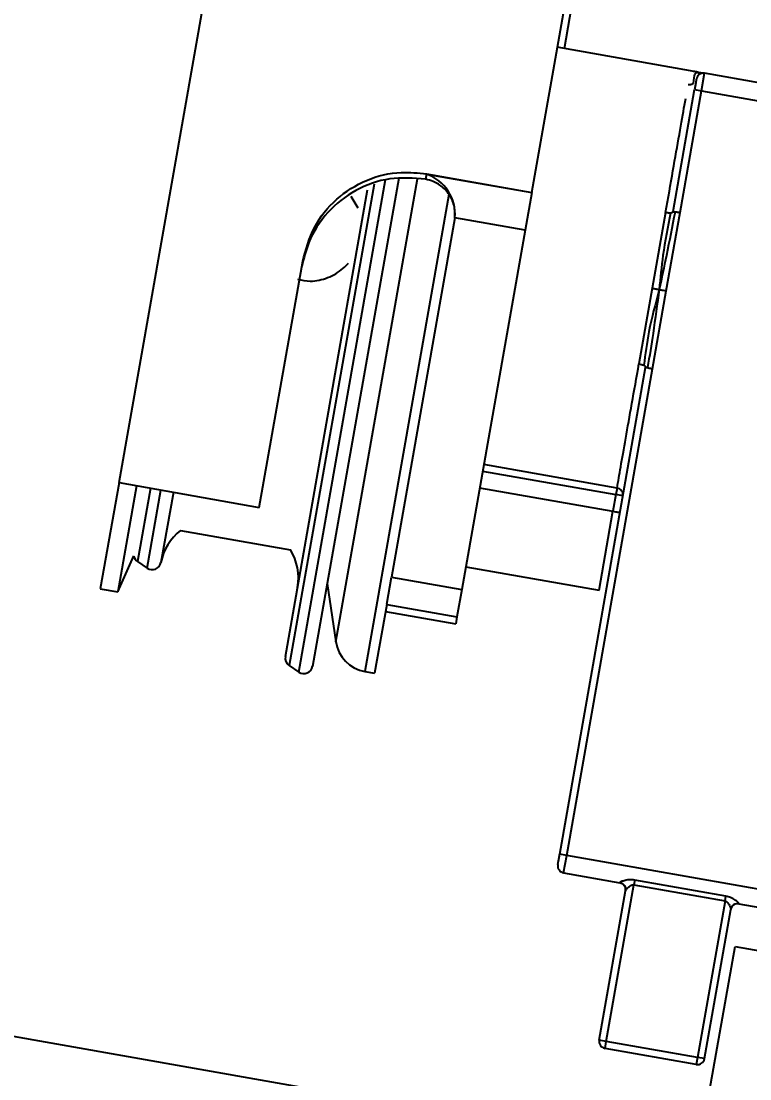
# Model space of a CAD drawing. Header units: millimetres. Extents: x -294 to 2792, y 5 to 1659.
# Drawn here: x 2302.26 to 2322.72, y 919.92 to 949.62 of the extents above; entities that cross this region are included whole.
import ezdxf

# ---------------------------------------------------------------- set-up
doc = ezdxf.new("R2010")
doc.units = ezdxf.units.MM
doc.layers.get('0').update_dxf_attribs({"lineweight": 18})
doc.layers.add('尺寸线层', color=3, linetype='Continuous', lineweight=18)
doc.styles.get("Standard").update_dxf_attribs({"font": 'txt.shx'})
doc.dimstyles.new('ISO-25', dxfattribs={"dimtxt": 2.5, "dimasz": 2.5, "dimexe": 1.25, "dimexo": 0.625, "dimtad": 1, "dimtxsty": 'Standard', "dimcen": 2.5, "dimdle": 5, "dimadec": 0, "dimazin": 0, "dimtfac": 1, "dimtmove": 0, "dimatfit": 3, "dimfxl": 1, "dimarcsym": 0})

# ---------------------------------------------------------------- blocks, each defined once
blk = doc.blocks.new('*X11')
for points in [[(2253.221, 1111.43), (2254.388, 1111.224), (2254.422, 1114.829)], [(2188.224, 742.813), (2189.391, 742.607), (2188.19, 739.208)]]:
    blk.add_hatch(color=0).paths.add_polyline_path(points, flags=0)
at = {"color": 0, "lineweight": -2}
for p, q in [((2368.147, 1094.776), (2253.437, 1115.003)), ((2253.804, 1111.327), (2221.935, 930.584)), ((2188.807, 742.71), (2220.677, 923.453)), ((2301.915, 719.156), (2187.205, 739.382))]:
    blk.add_line(p, q, dxfattribs=at)
at = {"color": 0, "insert": (2221.306, 927.019), "char_height": 3.5, "width": 23.5, "attachment_point": 5}
blk.add_mtext('381,42', dxfattribs=at)
blk = doc.blocks.new('*X18')
at = {"layer": '尺寸线层', "linetype": 'Continuous'}
for points in [[(2198.362, 1037.895), (2197.161, 1034.496), (2198.328, 1034.29)], [(2180.476, 936.46), (2180.51, 940.065), (2181.677, 939.859)]]:
    blk.add_hatch(color=0, dxfattribs=at).paths.add_polyline_path(points, flags=0)
at = {"layer": '尺寸线层', "color": 0, "linetype": 'Continuous'}
for p, q in [((2314.227, 1017.465), (2197.377, 1038.069)), ((2180.476, 936.46), (2198.362, 1037.895)), ((2294.875, 916.288), (2179.491, 936.633))]:
    blk.add_line(p, q, dxfattribs=at)
at = {"layer": '尺寸线层', "color": 0, "insert": (2185.948, 987.789), "char_height": 3.5, "width": 23.5, "attachment_point": 5, "rotation": 80}
blk.add_mtext('103,00', dxfattribs=at)

msp = doc.modelspace()

# ---------------------------------------------------------------- linework, layer by layer
at = {"color": 7, "linetype": 'Continuous', "lineweight": 25}
for p, q in [((2305.006, 936.663), (2308.735, 957.812)), ((2316.597, 944.812), (2318.583, 956.076)), ((2317.512, 948.852), (2318.827, 956.31)), ((2321.057, 948.227), (2317.315, 948.887)), ((2321.253, 948.192), (2321.151, 948.208)), ((2321.253, 948.192), (2321.261, 948.18)), ((2321.365, 947.665), (2321.451, 948.157)), ((2323.027, 947.88), (2321.451, 948.157)), ((2320.565, 944.28), (2321.168, 947.7)), ((2320.761, 944.245), (2321.365, 947.665)), ((2321.168, 947.7), (2321.365, 947.665)), ((2321.365, 947.665), (2341.159, 944.175)), ((2310.055, 931.342), (2312.494, 945.176)), ((2312.86, 945.217), (2310.442, 931.504)), ((2311.095, 932.197), (2313.386, 945.191)), ((2313.641, 945.327), (2313.616, 945.182)), ((2313.642, 945.333), (2313.641, 945.327)), ((2313.641, 945.327), (2316.596, 944.806)), ((2313.642, 945.333), (2316.597, 944.812)), ((2309.678, 931.778), (2311.989, 944.882)), ((2312.167, 945.048), (2309.783, 931.528)), ((2316.596, 944.806), (2316.41, 943.755)), ((2316.597, 944.812), (2316.596, 944.806)), ((2311.726, 944.372), (2311.528, 944.699)), ((2314.271, 944.751), (2311.91, 931.359)), ((2320.355, 944.246), (2319.981, 942.121)), ((2320.375, 942.052), (2320.761, 944.245)), ((2314.441, 944.102), (2312.661, 934.008)), ((2314.441, 944.102), (2314.438, 944.103)), ((2316.41, 943.755), (2314.441, 944.102)), ((2316.41, 943.755), (2314.63, 933.661)), ((2308.945, 935.968), (2310.164, 942.883)), ((2319.981, 942.121), (2319.606, 939.996)), ((2319.988, 939.858), (2320.375, 942.052)), ((2317.382, 926.231), (2319.791, 939.893)), ((2317.579, 926.196), (2319.988, 939.858)), ((2318.992, 936.51), (2315.249, 937.17)), ((2315.217, 936.989), (2318.96, 936.33)), ((2305.006, 936.663), (2304.48, 933.684)), ((2305.498, 936.576), (2304.973, 933.598)), ((2305.006, 936.663), (2308.945, 935.968)), ((2305.888, 936.507), (2305.525, 934.448)), ((2315.134, 936.518), (2318.877, 935.858)), ((2318.992, 936.51), (2318.96, 936.33)), ((2305.797, 934.262), (2306.184, 936.455)), ((2306.532, 936.394), (2306.184, 934.421)), ((2318.96, 936.33), (2318.877, 935.858)), ((2319.157, 936.295), (2318.96, 936.33)), ((2318.486, 933.642), (2318.877, 935.858)), ((2306.73, 935.319), (2309.819, 934.774)), ((2304.973, 933.598), (2305.422, 934.604)), ((2305.525, 934.448), (2305.797, 934.262)), ((2314.744, 934.302), (2318.486, 933.642)), ((2310.852, 933.83), (2311.095, 932.197)), ((2312.527, 933.249), (2312.661, 934.008)), ((2312.661, 934.008), (2314.63, 933.661)), ((2304.48, 933.684), (2304.973, 933.598)), ((2314.63, 933.661), (2314.495, 932.895)), ((2312.526, 933.243), (2312.185, 931.31)), ((2312.526, 933.243), (2314.495, 932.895)), ((2312.491, 933.048), (2314.461, 932.7)), ((2314.495, 932.895), (2314.461, 932.7)), ((2309.783, 931.528), (2310.055, 931.342)), ((2311.91, 931.359), (2312.185, 931.31)), ((2317.579, 926.196), (2317.382, 926.231)), ((2317.492, 925.704), (2317.579, 926.196)), ((2337.374, 922.706), (2317.579, 926.196)), ((2317.492, 925.704), (2319.068, 925.426)), ((2319.488, 925.504), (2319.464, 925.366)), ((2322.048, 925.053), (2319.488, 925.504)), ((2318.492, 921.009), (2319.231, 925.201)), ((2318.689, 920.974), (2319.464, 925.366)), ((2319.069, 925.431), (2319.068, 925.426)), ((2319.464, 925.366), (2322.024, 924.915)), ((2322.024, 924.915), (2321.25, 920.523)), ((2322.024, 924.915), (2322.048, 925.053)), ((2321.447, 920.488), (2322.186, 924.68)), ((2322.416, 924.835), (2322.417, 924.841)), ((2322.416, 924.835), (2337.287, 922.213)), ((2321.264, 917.728), (2322.306, 923.636)), ((2322.306, 923.636), (2337.078, 921.032)), ((2296.902, 922.023), (2324.926, 917.082)), ((2318.689, 920.974), (2318.492, 921.009)), ((2318.654, 920.777), (2318.689, 920.974)), ((2321.215, 920.326), (2318.654, 920.777)), ((2321.25, 920.523), (2318.689, 920.974)), ((2321.25, 920.523), (2321.215, 920.326)), ((2321.447, 920.488), (2321.25, 920.523))]:
    msp.add_line(p, q, dxfattribs=at)
for centre, radius, start, end in [((2321.417, 947.96), 0.2, 80, 170), ((2307.658, 934.14), 1.5, 128.1967, 169.1937), ((2308.544, 933.983), 1.5, 350, 31.8103), ((2305.667, 934.654), 0.25, 191.5251, 235.556), ((2305.938, 934.468), 0.25, 235.556, 349.1937), ((2312.084, 932.344), 1, 188.4349, 260), ((2309.924, 931.734), 0.25, 170, 235.556), ((2310.196, 931.548), 0.25, 235.556, 350), ((2319.033, 925.229), 0.2, 350, 80), ((2322.381, 924.639), 0.2, 80, 170), ((2322.382, 924.645), 0.199, 79.7062, 169.7031), ((2318.689, 920.974), 0.2, 170, 260), ((2321.25, 920.523), 0.2, 260, 350)]:
    msp.add_arc(centre, radius, start, end, dxfattribs=at)
msp.add_ellipse((2313.47, 944.354), major_axis=(-0.616, 0.879), ratio=0.8573, start_param=3.924452, end_param=5.421106, dxfattribs=at)
for points, knots in [([(2321.253, 948.192), (2321.215, 948.197), (2321.149, 948.207), (2321.085, 948.221), (2321.057, 948.227)], [0, 0, 0, 0, 0.1155894, 0.1988083, 0.1988083, 0.1988083, 0.1988083]), ([(2321.14, 947.878), (2321.148, 947.981), (2321.163, 948.164), (2321.226, 948.183), (2321.253, 948.192)], [0, 0, 0, 0, 0.1996196, 0.3559287, 0.3559287, 0.3559287, 0.3559287]), ([(2321.253, 948.192), (2321.292, 948.186), (2321.343, 948.179), (2321.393, 948.169), (2321.406, 948.166)], [0, 0, 0, 0, 0.116929, 0.1547714, 0.1547714, 0.1547714, 0.1547714]), ([(2321.261, 948.18), (2321.27, 948.164), (2321.29, 948.132), (2321.298, 948.127), (2321.302, 948.124)], [0, 0, 0, 0, 0.03473199, 0.06967858, 0.06967858, 0.06967858, 0.06967858]), ([(2320.99, 947.845), (2321.013, 947.844), (2321.049, 947.841), (2321.1, 947.855), (2321.126, 947.87), (2321.14, 947.878)], [0, 0, 0, 0, 0.0665821, 0.1094773, 0.1565212, 0.1565212, 0.1565212, 0.1565212]), ([(2321.22, 947.995), (2321.219, 947.991), (2321.218, 947.985), (2321.211, 947.948), (2321.205, 947.91), (2321.196, 947.863), (2321.184, 947.794), (2321.174, 947.737), (2321.168, 947.7)], [0, 0, 0, 0, 0.0718331, 0.111367, 0.1500004, 0.1895339, 0.2281669, 0.3, 0.3, 0.3, 0.3]), ([(2320.355, 944.246), (2320.426, 944.647), (2320.568, 945.451), (2320.746, 946.46), (2320.866, 947.144), (2320.91, 947.391), (2320.921, 947.452)], [0, 0, 0, 0, 0.978393, 1.956786, 2.935179, 3.255263, 3.255263, 3.255263, 3.255263]), ([(2313.616, 945.182), (2313.278, 945.209), (2312.603, 945.261), (2311.63, 944.913), (2310.834, 944.286), (2310.328, 943.51), (2310.193, 942.958), (2310.137, 942.729)], [0, 0, 0, 0, 1.008651, 2.017365, 3.023487, 4.019665, 4.728224, 4.728224, 4.728224, 4.728224]), ([(2310.164, 942.883), (2310.253, 943.209), (2310.432, 943.861), (2311.084, 944.66), (2311.938, 945.198), (2312.836, 945.418), (2313.405, 945.358), (2313.642, 945.333)], [0, 0, 0, 0, 1.007236, 2.015175, 3.010364, 4.010847, 4.724473, 4.724473, 4.724473, 4.724473]), ([(2314.438, 944.103), (2314.44, 944.19), (2314.445, 944.39), (2314.336, 944.689), (2314.126, 944.954), (2313.87, 945.12), (2313.688, 945.165), (2313.616, 945.182)], [0, 0, 0, 0, 0.262119, 0.597782, 0.932885, 1.268236, 1.491199, 1.491199, 1.491199, 1.491199]), ([(2320.62, 944.259), (2320.541, 943.853), (2320.4, 943.127), (2320.245, 942.404), (2320.177, 942.086)], [0, 0, 0, 0, 1.241938, 2.217727, 2.217727, 2.217727, 2.217727]), ([(2320.497, 944.232), (2320.418, 943.84), (2320.277, 943.14), (2320.207, 942.408), (2320.177, 942.086)], [0, 0, 0, 0, 1.217433, 2.170727, 2.170727, 2.170727, 2.170727]), ([(2320.497, 944.232), (2320.485, 944.232), (2320.461, 944.231), (2320.414, 944.236), (2320.377, 944.242), (2320.355, 944.246)], [0, 0, 0, 0, 0.0427277, 0.0816873, 0.1421606, 0.1421606, 0.1421606, 0.1421606]), ([(2320.565, 944.28), (2320.564, 944.279), (2320.564, 944.277), (2320.564, 944.274), (2320.562, 944.268), (2320.559, 944.257), (2320.55, 944.245), (2320.53, 944.236), (2320.508, 944.233), (2320.497, 944.232)], [0, 0, 0, 0, 0.00135812, 0.00276792, 0.00590922, 0.01397559, 0.03658123, 0.06400459, 0.0924702, 0.0924702, 0.0924702, 0.0924702]), ([(2320.62, 944.259), (2320.606, 944.26), (2320.582, 944.262), (2320.567, 944.264), (2320.563, 944.268), (2320.563, 944.273), (2320.564, 944.277), (2320.564, 944.279), (2320.565, 944.28)], [0, 0, 0, 0, 0.02849668, 0.04937087, 0.0627866, 0.06692684, 0.0684853, 0.06982556, 0.06982556, 0.06982556, 0.06982556]), ([(2310.023, 942.372), (2310.141, 942.349), (2310.424, 942.293), (2310.876, 942.4), (2311.235, 942.603), (2311.402, 942.776), (2311.453, 942.829)], [0, 0, 0, 0, 0.359078, 0.856467, 1.358323, 1.579828, 1.579828, 1.579828, 1.579828]), ([(2319.981, 942.121), (2320.016, 942.115), (2320.082, 942.103), (2320.147, 942.092), (2320.177, 942.086)], [0, 0, 0, 0, 0.1084221, 0.1987577, 0.1987577, 0.1987577, 0.1987577]), ([(2320.177, 942.086), (2320.07, 941.69), (2319.879, 940.979), (2319.785, 940.273), (2319.744, 939.961)], [0, 0, 0, 0, 1.212324, 2.171589, 2.171589, 2.171589, 2.171589]), ([(2320.177, 942.086), (2320.121, 941.676), (2320.021, 940.944), (2319.902, 940.213), (2319.851, 939.893)], [0, 0, 0, 0, 1.244062, 2.217766, 2.217766, 2.217766, 2.217766]), ([(2320.177, 942.086), (2320.215, 942.08), (2320.281, 942.068), (2320.347, 942.056), (2320.375, 942.052)], [0, 0, 0, 0, 0.116892, 0.2012423, 0.2012423, 0.2012423, 0.2012423]), ([(2319.606, 939.996), (2319.628, 939.992), (2319.664, 939.986), (2319.711, 939.974), (2319.732, 939.965), (2319.744, 939.961)], [0, 0, 0, 0, 0.0604733, 0.0994329, 0.1421606, 0.1421606, 0.1421606, 0.1421606]), ([(2319.744, 939.961), (2319.754, 939.956), (2319.773, 939.946), (2319.789, 939.93), (2319.794, 939.916), (2319.793, 939.905), (2319.792, 939.899), (2319.791, 939.895), (2319.791, 939.894), (2319.791, 939.893)], [0, 0, 0, 0, 0.02846561, 0.05588898, 0.07849461, 0.08656098, 0.08970228, 0.09111208, 0.0924702, 0.0924702, 0.0924702, 0.0924702]), ([(2319.791, 939.893), (2319.791, 939.894), (2319.792, 939.896), (2319.792, 939.899), (2319.794, 939.905), (2319.798, 939.907), (2319.814, 939.904), (2319.837, 939.897), (2319.851, 939.893)], [0, 0, 0, 0, 0.00134026, 0.00289872, 0.00703896, 0.02045469, 0.04132887, 0.06982555, 0.06982555, 0.06982555, 0.06982555]), ([(2319.157, 936.295), (2319.158, 936.319), (2319.16, 936.367), (2319.131, 936.425), (2319.095, 936.462), (2319.054, 936.493), (2319.016, 936.504), (2318.992, 936.51)], [0, 0, 0, 0, 0.0751079, 0.1502157, 0.1899498, 0.2281023, 0.3008278, 0.3008278, 0.3008278, 0.3008278]), ([(2317.33, 925.935), (2317.331, 925.939), (2317.332, 925.945), (2317.338, 925.982), (2317.345, 926.02), (2317.353, 926.067), (2317.365, 926.136), (2317.375, 926.194), (2317.382, 926.231)], [0, 0, 0, 0, 0.0718331, 0.1104661, 0.1499996, 0.188633, 0.2281669, 0.3, 0.3, 0.3, 0.3]), ([(2319.488, 925.504), (2319.441, 925.509), (2319.347, 925.518), (2319.216, 925.493), (2319.126, 925.464), (2319.078, 925.442), (2319.072, 925.435), (2319.069, 925.431)], [0, 0, 0, 0, 0.1087353, 0.2172717, 0.3254804, 0.3821118, 0.4344729, 0.4344729, 0.4344729, 0.4344729]), ([(2319.069, 925.431), (2319.093, 925.424), (2319.13, 925.413), (2319.172, 925.381), (2319.199, 925.35), (2319.219, 925.314), (2319.236, 925.265), (2319.233, 925.226), (2319.231, 925.201)], [0, 0, 0, 0, 0.0746881, 0.1148941, 0.1559532, 0.1970124, 0.2372183, 0.3119065, 0.3119065, 0.3119065, 0.3119065]), ([(2319.231, 925.201), (2319.233, 925.206), (2319.237, 925.217), (2319.26, 925.248), (2319.304, 925.295), (2319.361, 925.342), (2319.411, 925.364), (2319.443, 925.369), (2319.457, 925.367), (2319.464, 925.366)], [0, 0, 0, 0, 0.0348094, 0.0748166, 0.1495201, 0.2241952, 0.2657673, 0.283343, 0.2994106, 0.2994106, 0.2994106, 0.2994106]), ([(2322.024, 924.915), (2322.031, 924.913), (2322.044, 924.91), (2322.072, 924.895), (2322.112, 924.857), (2322.15, 924.793), (2322.175, 924.735), (2322.186, 924.697), (2322.186, 924.685), (2322.186, 924.68)], [0, 0, 0, 0, 0.016048, 0.0335948, 0.0750748, 0.1498394, 0.2244737, 0.2645572, 0.2994121, 0.2994121, 0.2994121, 0.2994121]), ([(2322.417, 924.841), (2322.416, 924.845), (2322.413, 924.854), (2322.375, 924.892), (2322.3, 924.949), (2322.185, 925.017), (2322.094, 925.041), (2322.048, 925.053)], [0, 0, 0, 0, 0.0522942, 0.108825, 0.2172698, 0.3258695, 0.434475, 0.434475, 0.434475, 0.434475])]:
    msp.add_open_spline(points, degree=3, knots=knots, dxfattribs=at)
for points in [[(2320.761, 944.245), (2320.748, 944.246), (2320.722, 944.249), (2320.685, 944.253), (2320.65, 944.257), (2320.63, 944.258), (2320.62, 944.259)], [(2318.992, 936.51), (2319.024, 936.695), (2319.089, 937.065), (2319.234, 937.888), (2319.406, 938.862), (2319.54, 939.618), (2319.606, 939.996)], [(2319.851, 939.893), (2319.86, 939.89), (2319.879, 939.885), (2319.913, 939.877), (2319.95, 939.868), (2319.975, 939.861), (2319.988, 939.858)], [(2318.877, 935.858), (2318.902, 935.854), (2318.954, 935.844), (2319.019, 935.833), (2319.065, 935.825), (2319.071, 935.824), (2319.073, 935.823)], [(2317.33, 925.935), (2317.328, 925.909), (2317.325, 925.856), (2317.359, 925.783), (2317.416, 925.726), (2317.467, 925.711), (2317.492, 925.704)]]:
    msp.add_open_spline(points, degree=3, dxfattribs=at)

# ---------------------------------------------------------------- dimensions: what is measured, and where the dimension line sits
at = {"color": 1}
dim = msp.add_linear_dim(base=(2254.422, 1114.829), p1=(2302.899, 718.982), p2=(2369.131, 1094.603), angle=80, dimstyle='ISO-25', override={"dimtxt": 3.5, "dimasz": 3.556, "dimexe": 1, "dimexo": 1, "dimgap": 1.524, "dimtih": 1, "dimtoh": 1, "dimzin": 0, "dimsah": 1, "dimdle": 7.112, "dimadec": 2, "dimtolj": 1, "dimtzin": 0}, dxfattribs=at)
dim.commit()
dim.dimension.update_dxf_attribs({"geometry": '*X11', "text_midpoint": (2221.306, 927.019)})
at = {"layer": '尺寸线层', "color": 1}
dim = msp.add_linear_dim(base=(2198.362, 1037.895), p1=(2295.86, 916.114), p2=(2315.212, 1017.291), angle=80, dimstyle='ISO-25', override={"dimtxt": 3.5, "dimasz": 3.556, "dimexe": 1, "dimexo": 1, "dimgap": 1.524, "dimzin": 0, "dimsah": 1, "dimdle": 7.112, "dimadec": 2, "dimtfill": 1, "dimtolj": 1, "dimtzin": 8}, dxfattribs=at)
dim.commit()
dim.dimension.update_dxf_attribs({"geometry": '*X18', "text_midpoint": (2185.948, 987.789)})

doc.saveas('drawing.dxf')
